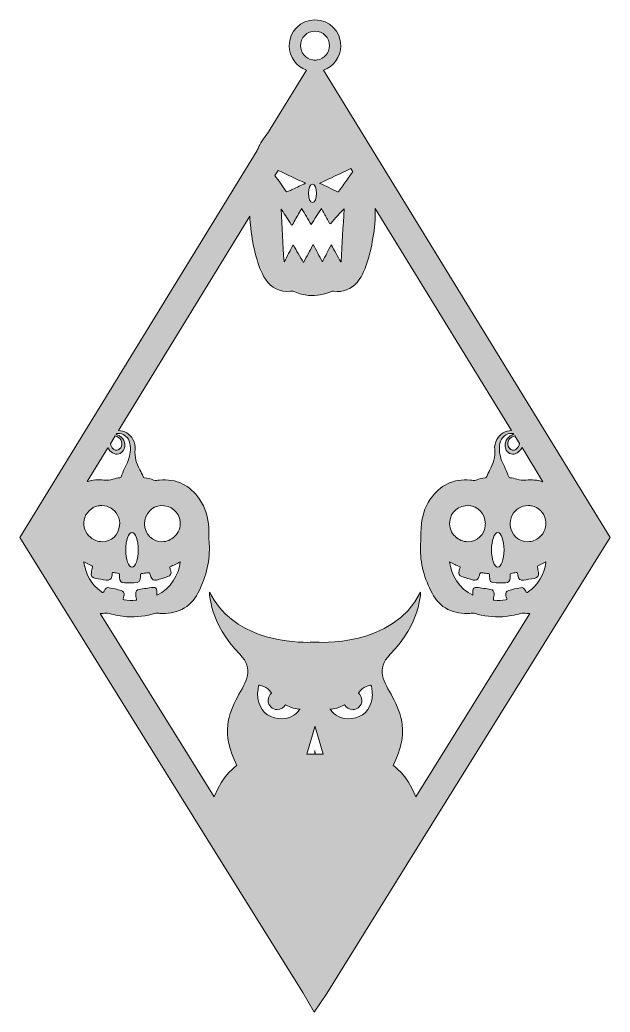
# Model space of a CAD drawing. Extents: x 689 to 2312, y -2864 to -135.
import ezdxf

# ---------------------------------------------------------------- set-up
doc = ezdxf.new("R2010")
doc.units = 0
doc.header["$MEASUREMENT"] = 0
doc.layers.add('Layer 1', color=7, linetype='Continuous')

msp = doc.modelspace()

# ---------------------------------------------------------------- hatches: boundary and pattern name
at = {"layer": 'Layer 1', "true_color": 0x6870b5}
h = msp.add_hatch(color=173, dxfattribs=at)
h.dxf.hatch_style = 2
edge = h.paths.add_edge_path()
edge.add_spline(control_points=[(1523.5, -273.3), (1551.4, -263.8), (1571.4, -237.4), (1571.4, -206.2), (1571.4, -167), (1539.6, -135.2), (1500.4, -135.2), (1461.2, -135.2), (1429.4, -167), (1429.4, -206.2), (1429.4, -237.4), (1449.4, -263.8), (1477.4, -273.3), (1477.4, -273.3), (1370.1, -448.2), (1370.1, -448.2), (1370.1, -448.2), (1369.2, -449.1), (1369.2, -449.1), (1358.2, -461), (1350.4, -474.8), (1343.8, -489.4), (1343, -491), (1342.4, -492.7), (1341.7, -494.4), (1341.7, -494.4), (688.8, -1558.7), (688.8, -1558.7), (688.8, -1558.7), (1203.3, -2386.3), (1203.3, -2386.3), (1203.3, -2386.3), (1466.8, -2810.2), (1466.8, -2810.2), (1466.8, -2810.2), (1498.2, -2864.3), (1498.2, -2864.3), (1498.2, -2864.3), (1532.6, -2812.6), (1532.6, -2812.6), (1532.6, -2812.6), (1797.6, -2386.2), (1797.6, -2386.2), (1797.6, -2386.2), (2299.5, -1579), (2299.5, -1579), (2299.5, -1579), (2312.1, -1558.7), (2312.1, -1558.7), (2312.1, -1558.7), (1523.5, -273.3), (1523.5, -273.3)], knot_values=[0, 0, 0, 0, 1, 1, 1, 2, 2, 2, 3, 3, 3, 4, 4, 4, 5, 5, 5, 6, 6, 6, 7, 7, 7, 8, 8, 8, 9, 9, 9, 10, 10, 10, 11, 11, 11, 12, 12, 12, 13, 13, 13, 14, 14, 14, 15, 15, 15, 16, 16, 16, 17, 17, 17, 17], degree=3, periodic=1)
edge = h.paths.add_edge_path()
edge.add_spline(control_points=[(2117.6, -1558), (2117.4, -1558.2), (2117.2, -1558.5), (2116.8, -1558.7), (2108.4, -1566), (2097.4, -1570.5), (2085.4, -1570.5), (2060.1, -1570.5), (2039.4, -1551), (2037.5, -1526.2), (2036.1, -1516.6), (2037.9, -1507), (2042.9, -1497.3), (2052, -1480), (2067, -1471.6), (2086.3, -1470.8), (2089.7, -1470.7), (2092.9, -1471.1), (2096.2, -1471.8), (2115.4, -1475.6), (2130.7, -1490.9), (2134.7, -1510.7), (2138.3, -1528.1), (2131.3, -1546.8), (2117.6, -1558)], knot_values=[0, 0, 0, 0, 1, 1, 1, 2, 2, 2, 3, 3, 3, 4, 4, 4, 5, 5, 5, 6, 6, 6, 7, 7, 7, 8, 8, 8, 8], degree=3, periodic=1)
edge = h.paths.add_edge_path()
edge.add_spline(control_points=[(2062.8, -1300.2), (2061.8, -1306), (2059.1, -1311.5), (2054.8, -1315.3), (2052.4, -1317.4), (2049.7, -1319.1), (2046.3, -1319), (2042.8, -1319.2), (2040, -1317.7), (2037.3, -1315.4), (2027.6, -1306.6), (2028.8, -1290.9), (2040, -1283.8), (2043.1, -1281.8), (2046.6, -1280.6), (2050.2, -1279.6), (2050.2, -1279.6), (2062.8, -1300.2), (2062.8, -1300.2)], knot_values=[0, 0, 0, 0, 1, 1, 1, 2, 2, 2, 3, 3, 3, 4, 4, 4, 5, 5, 5, 6, 6, 6, 6], degree=3, periodic=1)
edge = h.paths.add_edge_path()
edge.add_spline(control_points=[(2046.1, -1273), (2046.1, -1273), (2047.2, -1274.7), (2047.2, -1274.7), (2043.4, -1276.5), (2040.1, -1277.8), (2037.2, -1279.7), (2023.5, -1288.8), (2019, -1304.8), (2026.4, -1318.5), (2032.7, -1329.8), (2045.1, -1332.9), (2056.7, -1325.9), (2061.9, -1322.9), (2066.6, -1317.8), (2069.8, -1311.7), (2069.8, -1311.7), (2127.4, -1405.4), (2127.4, -1405.4), (2112.4, -1400.5), (2096.6, -1399.4), (2080.5, -1400.8), (2072, -1401.5), (2063.9, -1402), (2055.7, -1398.8), (2049.5, -1396.5), (2042.9, -1395.3), (2036.3, -1394.4), (2034.9, -1394.2), (2033.5, -1393.9), (2033.1, -1392.3), (2028.4, -1376.4), (2019.4, -1362.4), (2013.7, -1346.9), (2008.2, -1331.7), (2005.9, -1316.1), (2008.9, -1300.1), (2012, -1283.7), (2026.6, -1271.8), (2042.1, -1272.4), (2043.4, -1272.4), (2044.7, -1272.6), (2046.1, -1273)], knot_values=[0, 0, 0, 0, 1, 1, 1, 2, 2, 2, 3, 3, 3, 4, 4, 4, 5, 5, 5, 6, 6, 6, 7, 7, 7, 8, 8, 8, 9, 9, 9, 10, 10, 10, 11, 11, 11, 12, 12, 12, 13, 13, 13, 14, 14, 14, 14], degree=3, periodic=1)
edge = h.paths.add_edge_path()
edge.add_spline(control_points=[(2020.2, -1593), (2020.2, -1619.2), (2012.5, -1640.5), (2003.1, -1640.5), (1993.6, -1640.5), (1985.9, -1619.2), (1985.9, -1593), (1985.9, -1566.7), (1993.6, -1545.4), (2003.1, -1545.4), (2012.5, -1545.4), (2020.2, -1566.7), (2020.2, -1593)], knot_values=[0, 0, 0, 0, 1, 1, 1, 2, 2, 2, 3, 3, 3, 4, 4, 4, 4], degree=3, periodic=1)
edge = h.paths.add_edge_path()
edge.add_spline(control_points=[(1598.9, -544.3), (1598.9, -544.3), (1604.3, -552.9), (1604.3, -552.9), (1598.9, -560.6), (1593.4, -568.3), (1587.9, -576), (1580.6, -586.3), (1573.3, -596.5), (1566.2, -606.8), (1565.2, -608), (1564.7, -609), (1562.7, -608.1), (1546.7, -600.5), (1530.7, -592.9), (1514.6, -585.4), (1514.3, -585.2), (1514.1, -585), (1513.4, -584.5), (1542.1, -571), (1570.5, -557.6), (1598.9, -544.3)], knot_values=[0, 0, 0, 0, 1, 1, 1, 2, 2, 2, 3, 3, 3, 4, 4, 4, 5, 5, 5, 6, 6, 6, 7, 7, 7, 7], degree=3, periodic=1)
edge = h.paths.add_edge_path()
edge.add_spline(control_points=[(1460.6, -206.2), (1460.6, -184.1), (1478.4, -166.3), (1500.4, -166.3), (1522.5, -166.3), (1540.3, -184.1), (1540.3, -206.2), (1540.3, -226.1), (1525.6, -242.8), (1506.4, -245.5), (1504.4, -245.9), (1502.4, -246.1), (1500.4, -246.1), (1498.4, -246.1), (1496.4, -245.9), (1494.4, -245.5), (1475.3, -242.8), (1460.6, -226.1), (1460.6, -206.2)], knot_values=[0, 0, 0, 0, 1, 1, 1, 2, 2, 2, 3, 3, 3, 4, 4, 4, 5, 5, 5, 6, 6, 6, 6], degree=3, periodic=1)
edge = h.paths.add_edge_path()
edge.add_spline(control_points=[(1505, -612.2), (1505, -626.2), (1499.9, -637.5), (1493.7, -637.5), (1487.5, -637.5), (1482.5, -626.2), (1482.5, -612.2), (1482.5, -598.3), (1487.5, -587), (1493.7, -587), (1499.9, -587), (1505, -598.3), (1505, -612.2)], knot_values=[0, 0, 0, 0, 1, 1, 1, 2, 2, 2, 3, 3, 3, 4, 4, 4, 4], degree=3, periodic=1)
edge = h.paths.add_edge_path()
edge.add_spline(control_points=[(1489.7, -697.6), (1499.2, -683.1), (1508.5, -668.9), (1518, -654.2), (1523.1, -663.5), (1527.9, -672.3), (1532.9, -681.2), (1535.5, -685.7), (1538.2, -690.2), (1540.6, -694.9), (1541.5, -696.9), (1542.3, -696.8), (1543.6, -695.2), (1549.9, -688), (1556.2, -680.6), (1562.8, -673.7), (1568.6, -667.6), (1573.9, -661), (1580.5, -655.1), (1577.7, -703.6), (1574.9, -752.2), (1572, -800.7), (1571.8, -800.8), (1571.6, -800.9), (1571.3, -801), (1562.7, -785.5), (1553.9, -769.9), (1545, -753.9), (1536.8, -769.6), (1529, -784.8), (1520.8, -800.6), (1512.3, -784.7), (1504.1, -769.3), (1495.5, -753.3), (1486.6, -769.8), (1477.8, -785.7), (1468.9, -802.3), (1459.2, -786), (1449.8, -770.3), (1440.2, -753.9), (1431.9, -770.1), (1424, -785.5), (1416.1, -800.9), (1415.9, -800.8), (1415.6, -800.8), (1415.3, -800.7), (1412.5, -752.5), (1409.8, -704.3), (1407.1, -655.9), (1408.7, -656), (1408.9, -657.3), (1409.5, -658.2), (1417.8, -671.7), (1427.2, -684.6), (1435.1, -698.5), (1436.8, -701.3), (1437.5, -700.5), (1438.7, -698.2), (1444.9, -687), (1451.2, -675.7), (1457.6, -664.5), (1459.4, -661.3), (1461.4, -658), (1463.7, -654.4), (1472.4, -668.9), (1481, -683.1), (1489.7, -697.6)], knot_values=[0, 0, 0, 0, 1, 1, 1, 2, 2, 2, 3, 3, 3, 4, 4, 4, 5, 5, 5, 6, 6, 6, 7, 7, 7, 8, 8, 8, 9, 9, 9, 10, 10, 10, 11, 11, 11, 12, 12, 12, 13, 13, 13, 14, 14, 14, 15, 15, 15, 16, 16, 16, 17, 17, 17, 18, 18, 18, 19, 19, 19, 20, 20, 20, 21, 21, 21, 22, 22, 22, 22], degree=3, periodic=1)
edge = h.paths.add_edge_path()
edge.add_spline(control_points=[(1398.9, -549.1), (1423.8, -560.9), (1448.8, -572.6), (1474.3, -584.6), (1462.2, -590.4), (1450.9, -595.8), (1439.5, -601.1), (1435, -603.2), (1430.3, -605.2), (1425.8, -607.5), (1423.5, -608.8), (1422.3, -608.4), (1420.7, -606.2), (1410.6, -591.8), (1400.5, -577.4), (1390.3, -563.1), (1390.3, -563.1), (1398.9, -549.1), (1398.9, -549.1)], knot_values=[0, 0, 0, 0, 1, 1, 1, 2, 2, 2, 3, 3, 3, 4, 4, 4, 5, 5, 5, 6, 6, 6, 6], degree=3, periodic=1)
edge = h.paths.add_edge_path()
edge.add_spline(control_points=[(950.6, -1279.7), (954.1, -1280.6), (957.5, -1281.9), (960.5, -1283.8), (971.6, -1290.9), (972.8, -1306.6), (963, -1315.4), (960.5, -1317.7), (957.6, -1319.2), (954.1, -1319), (950.6, -1319.1), (948, -1317.4), (945.6, -1315.3), (941.4, -1311.7), (938.8, -1306.3), (937.8, -1300.8), (937.8, -1300.8), (950.6, -1279.7), (950.6, -1279.7)], knot_values=[0, 0, 0, 0, 1, 1, 1, 2, 2, 2, 3, 3, 3, 4, 4, 4, 5, 5, 5, 6, 6, 6, 6], degree=3, periodic=1)
edge = h.paths.add_edge_path()
edge.add_spline(control_points=[(930.8, -1312.1), (933.9, -1318), (938.6, -1323), (943.7, -1325.9), (955.3, -1332.9), (967.7, -1329.8), (973.9, -1318.5), (981.4, -1304.8), (976.9, -1288.8), (963.3, -1279.7), (960.4, -1277.9), (957.1, -1276.5), (953.7, -1274.9), (953.7, -1274.9), (954.9, -1272.8), (954.9, -1272.8), (956.1, -1272.5), (957.2, -1272.4), (958.4, -1272.4), (973.9, -1271.8), (988.4, -1283.7), (991.5, -1300.1), (994.5, -1316.1), (992.3, -1331.7), (986.7, -1346.9), (981, -1362.4), (972.1, -1376.4), (967.4, -1392.3), (966.9, -1393.9), (965.5, -1394.2), (964.1, -1394.4), (957.5, -1395.3), (951, -1396.5), (944.8, -1398.8), (936.6, -1402), (928.4, -1401.5), (919.9, -1400.8), (904.1, -1399.4), (888.5, -1400.5), (873.7, -1405.2), (873.7, -1405.2), (930.8, -1312.1), (930.8, -1312.1)], knot_values=[0, 0, 0, 0, 1, 1, 1, 2, 2, 2, 3, 3, 3, 4, 4, 4, 5, 5, 5, 6, 6, 6, 7, 7, 7, 8, 8, 8, 9, 9, 9, 10, 10, 10, 11, 11, 11, 12, 12, 12, 13, 13, 13, 14, 14, 14, 14], degree=3, periodic=1)
edge = h.paths.add_edge_path()
edge.add_spline(control_points=[(997.4, -1545.4), (1006.8, -1545.4), (1014.5, -1566.7), (1014.5, -1593), (1014.5, -1619.2), (1006.8, -1640.5), (997.4, -1640.5), (987.9, -1640.5), (980.3, -1619.2), (980.3, -1593), (980.3, -1566.7), (987.9, -1545.4), (997.4, -1545.4)], knot_values=[0, 0, 0, 0, 1, 1, 1, 2, 2, 2, 3, 3, 3, 4, 4, 4, 4], degree=3, periodic=1)
edge = h.paths.add_edge_path()
edge.add_spline(control_points=[(865.7, -1510.7), (869.7, -1490.9), (884.9, -1475.6), (904.2, -1471.8), (907.5, -1471.1), (910.7, -1470.7), (914.1, -1470.8), (933.5, -1471.6), (948.5, -1480), (957.5, -1497.3), (962.6, -1507), (964.3, -1516.6), (962.9, -1526.2), (961, -1551), (940.4, -1570.5), (915.1, -1570.5), (903, -1570.5), (892, -1566), (883.6, -1558.7), (883.3, -1558.5), (883, -1558.2), (882.8, -1558), (869.1, -1546.8), (862.2, -1528.1), (865.7, -1510.7)], knot_values=[0, 0, 0, 0, 1, 1, 1, 2, 2, 2, 3, 3, 3, 4, 4, 4, 5, 5, 5, 6, 6, 6, 7, 7, 7, 8, 8, 8, 8], degree=3, periodic=1)
edge = h.paths.add_edge_path()
edge.add_spline(control_points=[(864.9, -1627.7), (864.8, -1627.3), (864.9, -1626.9), (865, -1626.2), (872.5, -1629.8), (879.8, -1633.4), (887.1, -1636.8), (888.9, -1637.7), (888.5, -1638.9), (888.2, -1640.3), (887.2, -1645.2), (886.5, -1650.1), (885.5, -1655), (883.8, -1664.3), (887.5, -1669.6), (896.7, -1671.2), (906.7, -1672.9), (916.6, -1674.6), (926.6, -1676.5), (934.4, -1677.9), (940.3, -1674), (941.7, -1666.2), (942.2, -1663.3), (942.8, -1660.5), (943.1, -1657.6), (943.4, -1655.5), (944.1, -1654.8), (946.3, -1655.1), (951.1, -1656.1), (955.8, -1656.8), (960.6, -1657.5), (962.9, -1657.8), (963.3, -1658.9), (963.3, -1660.8), (963.2, -1663.8), (963.3, -1666.9), (963.3, -1669.9), (963.3, -1678.7), (967.6, -1683.1), (976.4, -1683.2), (985.1, -1683.3), (993.7, -1683.3), (1002.2, -1683.2), (1017.6, -1683.2), (1020.3, -1680.4), (1020.3, -1665.1), (1020.3, -1658.3), (1020.3, -1658.4), (1027.2, -1657.8), (1032, -1657.3), (1036.8, -1656.6), (1041.5, -1655.6), (1044.7, -1654.9), (1046.1, -1655.8), (1046.7, -1658.9), (1047.3, -1661.7), (1048.3, -1664.5), (1049.2, -1667.2), (1051.5, -1674.6), (1057.3, -1677.9), (1064.7, -1675.8), (1075.2, -1672.8), (1085.6, -1669.6), (1095.9, -1666.3), (1103.1, -1664), (1106, -1658.3), (1103.9, -1650.9), (1103, -1647.9), (1102.1, -1644.9), (1101.2, -1641.8), (1100.9, -1640.8), (1100.4, -1639.6), (1101.9, -1639), (1111.4, -1635.3), (1120.6, -1630.9), (1129.8, -1626.1), (1126.6, -1659.2), (1103.9, -1700.3), (1065.5, -1717.4), (1065.5, -1713.2), (1065.6, -1709.3), (1065.5, -1705.4), (1065.4, -1698.7), (1062, -1695.2), (1055.4, -1696.1), (1042.5, -1697.7), (1029.6, -1699.5), (1016.9, -1701.6), (1010.5, -1702.6), (1007, -1707.4), (1007.4, -1713.8), (1007.7, -1718.7), (1008.6, -1723.7), (1009.4, -1728.5), (1009.8, -1730.8), (1009.2, -1731.6), (1007, -1731.6), (996.5, -1732), (986, -1731.8), (975.6, -1730.7), (972.8, -1730.4), (971.9, -1729.5), (972.9, -1726.7), (973.9, -1723.9), (974.6, -1720.8), (975.3, -1717.9), (976.7, -1711.8), (973.5, -1705.8), (967.4, -1704.3), (956.6, -1701.6), (945.7, -1699.2), (934.7, -1697), (928.2, -1695.7), (924.4, -1698.5), (920.6, -1706), (917.7, -1711.5), (917.7, -1711.6), (912.5, -1707.8), (885.4, -1687.9), (870.4, -1660.6), (864.9, -1627.7)], knot_values=[0, 0, 0, 0, 1, 1, 1, 2, 2, 2, 3, 3, 3, 4, 4, 4, 5, 5, 5, 6, 6, 6, 7, 7, 7, 8, 8, 8, 9, 9, 9, 10, 10, 10, 11, 11, 11, 12, 12, 12, 13, 13, 13, 14, 14, 14, 15, 15, 15, 16, 16, 16, 17, 17, 17, 18, 18, 18, 19, 19, 19, 20, 20, 20, 21, 21, 21, 22, 22, 22, 23, 23, 23, 24, 24, 24, 25, 25, 25, 26, 26, 26, 27, 27, 27, 28, 28, 28, 29, 29, 29, 30, 30, 30, 31, 31, 31, 32, 32, 32, 33, 33, 33, 34, 34, 34, 35, 35, 35, 36, 36, 36, 37, 37, 37, 38, 38, 38, 39, 39, 39, 40, 40, 40, 40], degree=3, periodic=1)
edge = h.paths.add_edge_path()
edge.add_spline(control_points=[(1031.5, -1521.3), (1031.8, -1494.4), (1052.4, -1472.1), (1076.8, -1470.9), (1104.5, -1469.6), (1127, -1488.2), (1129.6, -1515.1), (1131.2, -1531.9), (1125.6, -1545.6), (1113.7, -1556.4), (1113.7, -1556.4), (1113.4, -1556.7), (1113.4, -1556.7), (1104.7, -1565.2), (1092.8, -1570.5), (1079.7, -1570.5), (1053.9, -1570.5), (1032.9, -1550.1), (1031.8, -1524.6), (1031.8, -1524.6), (1031.8, -1524.4), (1031.8, -1524.4), (1031.6, -1523.4), (1031.5, -1522.3), (1031.5, -1521.3)], knot_values=[0, 0, 0, 0, 1, 1, 1, 2, 2, 2, 3, 3, 3, 4, 4, 4, 5, 5, 5, 6, 6, 6, 7, 7, 7, 8, 8, 8, 8], degree=3, periodic=1)
edge = h.paths.add_edge_path()
edge.add_spline(control_points=[(1452.4, -2039.3), (1446, -2045.5), (1438.4, -2050.5), (1430, -2053.5), (1404.7, -2062.8), (1370.4, -2055.2), (1355.1, -2031.9), (1349.8, -2023.8), (1346.1, -2014.9), (1344.2, -2005.4), (1342.9, -1999.3), (1342.5, -1993), (1342.7, -1986.6), (1342.9, -1984.6), (1344.8, -1965.1), (1346.6, -1965.1), (1346.6, -1965.1), (1369.5, -1966.4), (1381.1, -1987.2), (1375.3, -1991.8), (1371.6, -1998.9), (1371.6, -2007), (1371.6, -2020.9), (1382.8, -2032.2), (1396.8, -2032.2), (1406.4, -2032.2), (1414.7, -2026.9), (1419, -2019), (1433.3, -2026.4), (1448.5, -2031.3), (1459.7, -2030.7), (1458.6, -2030.7), (1453.4, -2038.4), (1452.4, -2039.3)], knot_values=[0, 0, 0, 0, 1, 1, 1, 2, 2, 2, 3, 3, 3, 4, 4, 4, 5, 5, 5, 6, 6, 6, 7, 7, 7, 8, 8, 8, 9, 9, 9, 10, 10, 10, 11, 11, 11, 11], degree=3, periodic=1)
edge = h.paths.add_edge_path()
edge.add_spline(control_points=[(1500.5, -2154.9), (1500.5, -2154.9), (1500.5, -2151), (1500.3, -2145), (1500.3, -2145), (1500.3, -2154.9), (1500.3, -2154.9), (1500.3, -2154.9), (1477.9, -2154.9), (1477.9, -2154.9), (1477.9, -2154.9), (1500.3, -2079.5), (1500.3, -2079.5), (1500.4, -2079.5), (1500.4, -2079.4), (1500.4, -2079.4), (1500.4, -2079.4), (1500.4, -2079.3), (1500.4, -2079.3), (1500.4, -2079.3), (1500.5, -2079.1), (1500.5, -2079.1), (1500.5, -2079.1), (1500.5, -2079), (1500.5, -2079), (1500.5, -2079), (1500.6, -2079.1), (1500.6, -2079.1), (1500.6, -2079.2), (1500.6, -2079.2), (1500.6, -2079.3), (1500.6, -2079.3), (1500.6, -2079.4), (1500.6, -2079.4), (1500.6, -2079.4), (1523.1, -2154.9), (1523.1, -2154.9), (1523.1, -2154.9), (1500.5, -2154.9), (1500.5, -2154.9)], knot_values=[0, 0, 0, 0, 1, 1, 1, 2, 2, 2, 3, 3, 3, 4, 4, 4, 5, 5, 5, 6, 6, 6, 7, 7, 7, 8, 8, 8, 9, 9, 9, 10, 10, 10, 11, 11, 11, 12, 12, 12, 13, 13, 13, 13], degree=3, periodic=1)
edge = h.paths.add_edge_path()
edge.add_spline(control_points=[(1656.7, -2005.4), (1654.8, -2014.9), (1651.1, -2023.8), (1645.7, -2031.9), (1630.5, -2055.2), (1596.2, -2062.8), (1570.9, -2053.5), (1562.5, -2050.5), (1554.9, -2045.5), (1548.5, -2039.3), (1547.5, -2038.4), (1542.3, -2030.7), (1541.2, -2030.7), (1552.4, -2031.3), (1567.6, -2026.4), (1581.9, -2019), (1586.2, -2026.9), (1594.5, -2032.2), (1604.1, -2032.2), (1618.1, -2032.2), (1629.3, -2020.9), (1629.3, -2007), (1629.3, -1998.9), (1625.6, -1991.8), (1619.8, -1987.2), (1631.4, -1966.4), (1654.3, -1965.1), (1654.3, -1965.1), (1656.1, -1965.1), (1658, -1984.6), (1658.1, -1986.6), (1658.4, -1993), (1658, -1999.3), (1656.7, -2005.4)], knot_values=[0, 0, 0, 0, 1, 1, 1, 2, 2, 2, 3, 3, 3, 4, 4, 4, 5, 5, 5, 6, 6, 6, 7, 7, 7, 8, 8, 8, 9, 9, 9, 10, 10, 10, 11, 11, 11, 11], degree=3, periodic=1)
edge = h.paths.add_edge_path()
edge.add_spline(control_points=[(1777.7, -2271.9), (1753.3, -2209.6), (1715.2, -2185.9), (1715.2, -2185.9), (1805.7, -2008.8), (1623.9, -1964.3), (1707.4, -1880.1), (1790.8, -1795.8), (1790.8, -1709.2), (1790.8, -1709.2), (1714, -1862.8), (1507, -1847), (1500.5, -1846.5), (1500.4, -1846.5), (1500.3, -1846.5), (1500.3, -1846.5), (1499.2, -1846.6), (1491.4, -1847.2), (1479.1, -1847.2), (1423.3, -1847.2), (1272.9, -1835), (1210.1, -1709.2), (1210.1, -1709.2), (1210.1, -1795.8), (1293.5, -1880.1), (1377, -1964.3), (1195.2, -2008.8), (1285.7, -2185.9), (1285.7, -2185.9), (1247.6, -2209.5), (1223.2, -2271.8), (1223.2, -2271.8), (909.7, -1767.5), (909.7, -1767.5), (915.1, -1767.6), (920.4, -1767.5), (925.9, -1767), (928.9, -1766.8), (931.6, -1767.1), (934.4, -1767.9), (950.4, -1772.4), (966.7, -1775.6), (983.3, -1776.6), (1010.2, -1778), (1036.7, -1775.1), (1062.4, -1767.4), (1064, -1766.9), (1065.7, -1766.5), (1067.3, -1766.8), (1071.8, -1767.8), (1076.4, -1767.7), (1081, -1767.8), (1102.4, -1768), (1122.8, -1764), (1141.4, -1752.7), (1159.9, -1741.3), (1172.5, -1724.5), (1181.8, -1705.3), (1201.5, -1664.4), (1212.8, -1621.6), (1209.5, -1575.6), (1208.4, -1561), (1208.8, -1546.3), (1208.2, -1531.7), (1206.9, -1503.6), (1199.1, -1477.3), (1183.1, -1453.8), (1156.6, -1414.7), (1119.8, -1396.7), (1072.5, -1400.9), (1067.3, -1401.4), (1062.3, -1402.9), (1056.8, -1400.9), (1048.7, -1397.8), (1040.2, -1395.8), (1031.5, -1394.5), (1029.5, -1394.3), (1028.5, -1393.3), (1027.8, -1391.4), (1025.4, -1384.8), (1022.3, -1378.4), (1018.9, -1372.3), (1009.4, -1355.1), (1003.8, -1337.1), (1005.9, -1317.1), (1006.9, -1307.5), (1004.3, -1298.1), (999.9, -1289.5), (992.1, -1273.8), (975.7, -1264.3), (959.8, -1264.9), (959.8, -1264.9), (1321.4, -675.4), (1321.4, -675.4), (1321.7, -686.4), (1322.3, -697.5), (1323.7, -708.5), (1326.9, -734.9), (1331.7, -761), (1338.7, -786.7), (1344.6, -808.5), (1352, -829.8), (1364.7, -848.8), (1381.1, -873), (1403.7, -884.6), (1433.1, -881.6), (1437.5, -881.1), (1441.3, -881.7), (1445.3, -883.4), (1457.3, -888.5), (1469.6, -892.1), (1482.6, -893.1), (1504.7, -894.9), (1525.8, -891.2), (1545.8, -881.9), (1547.7, -881), (1549.4, -880.9), (1551.4, -881.2), (1577.5, -885.2), (1599.3, -876.9), (1616.4, -857.1), (1627.6, -844.2), (1634.4, -828.8), (1640.3, -812.9), (1648.6, -790.9), (1653.8, -768.1), (1658.1, -745), (1663, -718.7), (1666.2, -692.3), (1666.2, -665.5), (1666.2, -661.5), (1666.2, -657.6), (1666.1, -653.6), (1666.1, -653.6), (2041.1, -1264.9), (2041.1, -1264.9), (2025.1, -1264), (2008.4, -1273.6), (2000.5, -1289.5), (1996.1, -1298.1), (1993.5, -1307.5), (1994.5, -1317.1), (1996.6, -1337.1), (1991, -1355.1), (1981.5, -1372.3), (1978.1, -1378.4), (1975.1, -1384.8), (1972.7, -1391.4), (1972, -1393.3), (1970.9, -1394.3), (1968.9, -1394.5), (1960.2, -1395.8), (1951.7, -1397.8), (1943.6, -1400.9), (1938.2, -1402.9), (1933.2, -1401.4), (1928, -1400.9), (1880.6, -1396.7), (1843.8, -1414.7), (1817.3, -1453.8), (1801.4, -1477.3), (1793.5, -1503.6), (1792.2, -1531.7), (1791.6, -1546.3), (1791.9, -1561), (1790.9, -1575.6), (1787.6, -1621.6), (1799, -1664.4), (1818.6, -1705.3), (1827.9, -1724.5), (1840.5, -1741.3), (1859.1, -1752.7), (1877.6, -1764), (1898, -1768), (1919.5, -1767.8), (1924, -1767.7), (1928.6, -1767.8), (1933.2, -1766.8), (1934.8, -1766.5), (1936.3, -1766.9), (1938, -1767.4), (1963.8, -1775.1), (1990.2, -1778), (2017.1, -1776.6), (2033.8, -1775.6), (2050, -1772.4), (2065.9, -1767.9), (2068.8, -1767.1), (2071.5, -1766.8), (2074.5, -1767), (2080.2, -1767.5), (2085.7, -1767.6), (2091.2, -1767.5), (2091.2, -1767.5), (1777.7, -2271.9), (1777.7, -2271.9)], knot_values=[0, 0, 0, 0, 1, 1, 1, 2, 2, 2, 3, 3, 3, 4, 4, 4, 5, 5, 5, 6, 6, 6, 7, 7, 7, 8, 8, 8, 9, 9, 9, 10, 10, 10, 11, 11, 11, 12, 12, 12, 13, 13, 13, 14, 14, 14, 15, 15, 15, 16, 16, 16, 17, 17, 17, 18, 18, 18, 19, 19, 19, 20, 20, 20, 21, 21, 21, 22, 22, 22, 23, 23, 23, 24, 24, 24, 25, 25, 25, 26, 26, 26, 27, 27, 27, 28, 28, 28, 29, 29, 29, 30, 30, 30, 31, 31, 31, 32, 32, 32, 33, 33, 33, 34, 34, 34, 35, 35, 35, 36, 36, 36, 37, 37, 37, 38, 38, 38, 39, 39, 39, 40, 40, 40, 41, 41, 41, 42, 42, 42, 43, 43, 43, 44, 44, 44, 45, 45, 45, 46, 46, 46, 47, 47, 47, 48, 48, 48, 49, 49, 49, 50, 50, 50, 51, 51, 51, 52, 52, 52, 53, 53, 53, 54, 54, 54, 55, 55, 55, 56, 56, 56, 57, 57, 57, 58, 58, 58, 59, 59, 59, 60, 60, 60, 61, 61, 61, 62, 62, 62, 63, 63, 63, 64, 64, 64, 65, 65, 65, 65], degree=3, periodic=1)
edge = h.paths.add_edge_path()
edge.add_spline(control_points=[(1968.9, -1521.3), (1968.9, -1522.3), (1968.7, -1523.4), (1968.7, -1524.4), (1968.7, -1524.4), (1968.7, -1524.6), (1968.7, -1524.6), (1967.5, -1550.1), (1946.5, -1570.5), (1920.7, -1570.5), (1907.6, -1570.5), (1895.7, -1565.2), (1887.1, -1556.7), (1887, -1556.6), (1886.9, -1556.5), (1886.7, -1556.4), (1874.8, -1545.6), (1869.2, -1531.9), (1870.8, -1515.1), (1873.4, -1488.2), (1895.9, -1469.6), (1923.6, -1470.9), (1948, -1472.1), (1968.7, -1494.4), (1968.9, -1521.3)], knot_values=[0, 0, 0, 0, 1, 1, 1, 2, 2, 2, 3, 3, 3, 4, 4, 4, 5, 5, 5, 6, 6, 6, 7, 7, 7, 8, 8, 8, 8], degree=3, periodic=1)
edge = h.paths.add_edge_path()
edge.add_spline(control_points=[(2087.8, -1707.8), (2082.7, -1711.6), (2082.7, -1711.5), (2079.8, -1706), (2076.1, -1698.5), (2072.2, -1695.7), (2065.7, -1697), (2054.7, -1699.2), (2043.8, -1701.6), (2033, -1704.3), (2026.9, -1705.8), (2023.7, -1711.8), (2025.1, -1717.9), (2025.8, -1720.8), (2026.4, -1723.9), (2027.5, -1726.7), (2028.5, -1729.5), (2027.6, -1730.4), (2024.9, -1730.7), (2014.4, -1731.8), (2003.9, -1732), (1993.4, -1731.6), (1991.2, -1731.6), (1990.6, -1730.8), (1991, -1728.5), (1991.9, -1723.7), (1992.7, -1718.7), (1993, -1713.8), (1993.4, -1707.4), (1989.9, -1702.6), (1983.6, -1701.6), (1970.8, -1699.5), (1957.9, -1697.7), (1945.1, -1696.1), (1938.4, -1695.2), (1934.9, -1698.7), (1934.9, -1705.4), (1934.9, -1705.4), (1934.9, -1717.4), (1934.9, -1717.4), (1896.5, -1700.3), (1873.8, -1659.2), (1870.6, -1626.1), (1879.9, -1630.9), (1889.1, -1635.3), (1898.5, -1639), (1900, -1639.6), (1899.5, -1640.8), (1899.2, -1641.8), (1898.3, -1644.9), (1897.4, -1647.9), (1896.6, -1650.9), (1894.5, -1658.3), (1897.3, -1664), (1904.5, -1666.3), (1914.8, -1669.6), (1925.3, -1672.8), (1935.8, -1675.8), (1943.1, -1677.9), (1948.9, -1674.6), (1951.2, -1667.2), (1952.2, -1664.5), (1953.1, -1661.7), (1953.7, -1658.9), (1954.3, -1655.8), (1955.7, -1654.9), (1958.9, -1655.6), (1963.6, -1656.6), (1968.4, -1657.3), (1973.2, -1657.8), (1980.2, -1658.4), (1980.2, -1658.3), (1980.1, -1665.1), (1980.1, -1680.4), (1982.9, -1683.2), (1998.2, -1683.2), (2006.8, -1683.3), (2015.4, -1683.3), (2024, -1683.2), (2032.8, -1683.1), (2037.2, -1678.7), (2037.2, -1669.9), (2037.2, -1666.9), (2037.3, -1663.8), (2037.2, -1660.8), (2037.1, -1658.9), (2037.6, -1657.8), (2039.7, -1657.5), (2044.5, -1656.8), (2049.3, -1656.1), (2054, -1655.1), (2056.3, -1654.8), (2057.1, -1655.5), (2057.3, -1657.6), (2057.7, -1660.5), (2058.2, -1663.3), (2058.8, -1666.2), (2060.1, -1674), (2066, -1677.9), (2073.8, -1676.5), (2083.8, -1674.6), (2093.7, -1672.9), (2103.6, -1671.2), (2112.9, -1669.6), (2116.6, -1664.3), (2114.9, -1655), (2114, -1650.1), (2113.1, -1645.2), (2112.3, -1640.3), (2112, -1638.9), (2111.5, -1637.7), (2113.3, -1636.8), (2120.6, -1633.4), (2127.9, -1629.8), (2135.4, -1626.2), (2135.5, -1626.9), (2135.6, -1627.3), (2135.6, -1627.7), (2130, -1660.6), (2115.1, -1687.9), (2087.8, -1707.8)], knot_values=[0, 0, 0, 0, 1, 1, 1, 2, 2, 2, 3, 3, 3, 4, 4, 4, 5, 5, 5, 6, 6, 6, 7, 7, 7, 8, 8, 8, 9, 9, 9, 10, 10, 10, 11, 11, 11, 12, 12, 12, 13, 13, 13, 14, 14, 14, 15, 15, 15, 16, 16, 16, 17, 17, 17, 18, 18, 18, 19, 19, 19, 20, 20, 20, 21, 21, 21, 22, 22, 22, 23, 23, 23, 24, 24, 24, 25, 25, 25, 26, 26, 26, 27, 27, 27, 28, 28, 28, 29, 29, 29, 30, 30, 30, 31, 31, 31, 32, 32, 32, 33, 33, 33, 34, 34, 34, 35, 35, 35, 36, 36, 36, 37, 37, 37, 38, 38, 38, 39, 39, 39, 40, 40, 40, 40], degree=3, periodic=1)

# ---------------------------------------------------------------- linework, layer by layer
at = {"layer": 'Layer 1', "lineweight": 0}
for points, knots in [([(1523.5, -273.3), (1551.4, -263.8), (1571.4, -237.4), (1571.4, -206.2), (1571.4, -167), (1539.6, -135.2), (1500.4, -135.2), (1461.2, -135.2), (1429.4, -167), (1429.4, -206.2), (1429.4, -237.4), (1449.4, -263.8), (1477.4, -273.3), (1477.4, -273.3), (1370.1, -448.2), (1370.1, -448.2), (1370.1, -448.2), (1369.2, -449.1), (1369.2, -449.1), (1358.2, -461), (1350.4, -474.8), (1343.8, -489.4), (1343, -491), (1342.4, -492.7), (1341.7, -494.4), (1341.7, -494.4), (688.8, -1558.7), (688.8, -1558.7), (688.8, -1558.7), (1203.3, -2386.3), (1203.3, -2386.3), (1203.3, -2386.3), (1466.8, -2810.2), (1466.8, -2810.2), (1466.8, -2810.2), (1498.2, -2864.3), (1498.2, -2864.3), (1498.2, -2864.3), (1532.6, -2812.6), (1532.6, -2812.6), (1532.6, -2812.6), (1797.6, -2386.2), (1797.6, -2386.2), (1797.6, -2386.2), (2299.5, -1579), (2299.5, -1579), (2299.5, -1579), (2312.1, -1558.7), (2312.1, -1558.7), (2312.1, -1558.7), (1523.5, -273.3), (1523.5, -273.3)], [0, 0, 0, 0, 1, 1, 1, 2, 2, 2, 3, 3, 3, 4, 4, 4, 5, 5, 5, 6, 6, 6, 7, 7, 7, 8, 8, 8, 9, 9, 9, 10, 10, 10, 11, 11, 11, 12, 12, 12, 13, 13, 13, 14, 14, 14, 15, 15, 15, 16, 16, 16, 17, 17, 17, 17]), ([(1460.6, -206.2), (1460.6, -184.1), (1478.4, -166.3), (1500.4, -166.3), (1522.5, -166.3), (1540.3, -184.1), (1540.3, -206.2), (1540.3, -226.1), (1525.6, -242.8), (1506.4, -245.5), (1504.4, -245.9), (1502.4, -246.1), (1500.4, -246.1), (1498.4, -246.1), (1496.4, -245.9), (1494.4, -245.5), (1475.3, -242.8), (1460.6, -226.1), (1460.6, -206.2)], [0, 0, 0, 0, 1, 1, 1, 2, 2, 2, 3, 3, 3, 4, 4, 4, 5, 5, 5, 6, 6, 6, 6]), ([(1598.9, -544.3), (1598.9, -544.3), (1604.3, -552.9), (1604.3, -552.9), (1598.9, -560.6), (1593.4, -568.3), (1587.9, -576), (1580.6, -586.3), (1573.3, -596.5), (1566.2, -606.8), (1565.2, -608), (1564.7, -609), (1562.7, -608.1), (1546.7, -600.5), (1530.7, -592.9), (1514.6, -585.4), (1514.3, -585.2), (1514.1, -585), (1513.4, -584.5), (1542.1, -571), (1570.5, -557.6), (1598.9, -544.3)], [0, 0, 0, 0, 1, 1, 1, 2, 2, 2, 3, 3, 3, 4, 4, 4, 5, 5, 5, 6, 6, 6, 7, 7, 7, 7]), ([(1398.9, -549.1), (1423.8, -560.9), (1448.8, -572.6), (1474.3, -584.6), (1462.2, -590.4), (1450.9, -595.8), (1439.5, -601.1), (1435, -603.2), (1430.3, -605.2), (1425.8, -607.5), (1423.5, -608.8), (1422.3, -608.4), (1420.7, -606.2), (1410.6, -591.8), (1400.5, -577.4), (1390.3, -563.1), (1390.3, -563.1), (1398.9, -549.1), (1398.9, -549.1)], [0, 0, 0, 0, 1, 1, 1, 2, 2, 2, 3, 3, 3, 4, 4, 4, 5, 5, 5, 6, 6, 6, 6]), ([(1505, -612.2), (1505, -626.2), (1499.9, -637.5), (1493.7, -637.5), (1487.5, -637.5), (1482.5, -626.2), (1482.5, -612.2), (1482.5, -598.3), (1487.5, -587), (1493.7, -587), (1499.9, -587), (1505, -598.3), (1505, -612.2)], [0, 0, 0, 0, 1, 1, 1, 2, 2, 2, 3, 3, 3, 4, 4, 4, 4]), ([(1777.7, -2271.9), (1753.3, -2209.6), (1715.2, -2185.9), (1715.2, -2185.9), (1805.7, -2008.8), (1623.9, -1964.3), (1707.4, -1880.1), (1790.8, -1795.8), (1790.8, -1709.2), (1790.8, -1709.2), (1714, -1862.8), (1507, -1847), (1500.5, -1846.5), (1500.4, -1846.5), (1500.3, -1846.5), (1500.3, -1846.5), (1499.2, -1846.6), (1491.4, -1847.2), (1479.1, -1847.2), (1423.3, -1847.2), (1272.9, -1835), (1210.1, -1709.2), (1210.1, -1709.2), (1210.1, -1795.8), (1293.5, -1880.1), (1377, -1964.3), (1195.2, -2008.8), (1285.7, -2185.9), (1285.7, -2185.9), (1247.6, -2209.5), (1223.2, -2271.8), (1223.2, -2271.8), (909.7, -1767.5), (909.7, -1767.5), (915.1, -1767.6), (920.4, -1767.5), (925.9, -1767), (928.9, -1766.8), (931.6, -1767.1), (934.4, -1767.9), (950.4, -1772.4), (966.7, -1775.6), (983.3, -1776.6), (1010.2, -1778), (1036.7, -1775.1), (1062.4, -1767.4), (1064, -1766.9), (1065.7, -1766.5), (1067.3, -1766.8), (1071.8, -1767.8), (1076.4, -1767.7), (1081, -1767.8), (1102.4, -1768), (1122.8, -1764), (1141.4, -1752.7), (1159.9, -1741.3), (1172.5, -1724.5), (1181.8, -1705.3), (1201.5, -1664.4), (1212.8, -1621.6), (1209.5, -1575.6), (1208.4, -1561), (1208.8, -1546.3), (1208.2, -1531.7), (1206.9, -1503.6), (1199.1, -1477.3), (1183.1, -1453.8), (1156.6, -1414.7), (1119.8, -1396.7), (1072.5, -1400.9), (1067.3, -1401.4), (1062.3, -1402.9), (1056.8, -1400.9), (1048.7, -1397.8), (1040.2, -1395.8), (1031.5, -1394.5), (1029.5, -1394.3), (1028.5, -1393.3), (1027.8, -1391.4), (1025.4, -1384.8), (1022.3, -1378.4), (1018.9, -1372.3), (1009.4, -1355.1), (1003.8, -1337.1), (1005.9, -1317.1), (1006.9, -1307.5), (1004.3, -1298.1), (999.9, -1289.5), (992.1, -1273.8), (975.7, -1264.3), (959.8, -1264.9), (959.8, -1264.9), (1321.4, -675.4), (1321.4, -675.4), (1321.7, -686.4), (1322.3, -697.5), (1323.7, -708.5), (1326.9, -734.9), (1331.7, -761), (1338.7, -786.7), (1344.6, -808.5), (1352, -829.8), (1364.7, -848.8), (1381.1, -873), (1403.7, -884.6), (1433.1, -881.6), (1437.5, -881.1), (1441.3, -881.7), (1445.3, -883.4), (1457.3, -888.5), (1469.6, -892.1), (1482.6, -893.1), (1504.7, -894.9), (1525.8, -891.2), (1545.8, -881.9), (1547.7, -881), (1549.4, -880.9), (1551.4, -881.2), (1577.5, -885.2), (1599.3, -876.9), (1616.4, -857.1), (1627.6, -844.2), (1634.4, -828.8), (1640.3, -812.9), (1648.6, -790.9), (1653.8, -768.1), (1658.1, -745), (1663, -718.7), (1666.2, -692.3), (1666.2, -665.5), (1666.2, -661.5), (1666.2, -657.6), (1666.1, -653.6), (1666.1, -653.6), (2041.1, -1264.9), (2041.1, -1264.9), (2025.1, -1264), (2008.4, -1273.6), (2000.5, -1289.5), (1996.1, -1298.1), (1993.5, -1307.5), (1994.5, -1317.1), (1996.6, -1337.1), (1991, -1355.1), (1981.5, -1372.3), (1978.1, -1378.4), (1975.1, -1384.8), (1972.7, -1391.4), (1972, -1393.3), (1970.9, -1394.3), (1968.9, -1394.5), (1960.2, -1395.8), (1951.7, -1397.8), (1943.6, -1400.9), (1938.2, -1402.9), (1933.2, -1401.4), (1928, -1400.9), (1880.6, -1396.7), (1843.8, -1414.7), (1817.3, -1453.8), (1801.4, -1477.3), (1793.5, -1503.6), (1792.2, -1531.7), (1791.6, -1546.3), (1791.9, -1561), (1790.9, -1575.6), (1787.6, -1621.6), (1799, -1664.4), (1818.6, -1705.3), (1827.9, -1724.5), (1840.5, -1741.3), (1859.1, -1752.7), (1877.6, -1764), (1898, -1768), (1919.5, -1767.8), (1924, -1767.7), (1928.6, -1767.8), (1933.2, -1766.8), (1934.8, -1766.5), (1936.3, -1766.9), (1938, -1767.4), (1963.8, -1775.1), (1990.2, -1778), (2017.1, -1776.6), (2033.8, -1775.6), (2050, -1772.4), (2065.9, -1767.9), (2068.8, -1767.1), (2071.5, -1766.8), (2074.5, -1767), (2080.2, -1767.5), (2085.7, -1767.6), (2091.2, -1767.5), (2091.2, -1767.5), (1777.7, -2271.9), (1777.7, -2271.9)], [0, 0, 0, 0, 1, 1, 1, 2, 2, 2, 3, 3, 3, 4, 4, 4, 5, 5, 5, 6, 6, 6, 7, 7, 7, 8, 8, 8, 9, 9, 9, 10, 10, 10, 11, 11, 11, 12, 12, 12, 13, 13, 13, 14, 14, 14, 15, 15, 15, 16, 16, 16, 17, 17, 17, 18, 18, 18, 19, 19, 19, 20, 20, 20, 21, 21, 21, 22, 22, 22, 23, 23, 23, 24, 24, 24, 25, 25, 25, 26, 26, 26, 27, 27, 27, 28, 28, 28, 29, 29, 29, 30, 30, 30, 31, 31, 31, 32, 32, 32, 33, 33, 33, 34, 34, 34, 35, 35, 35, 36, 36, 36, 37, 37, 37, 38, 38, 38, 39, 39, 39, 40, 40, 40, 41, 41, 41, 42, 42, 42, 43, 43, 43, 44, 44, 44, 45, 45, 45, 46, 46, 46, 47, 47, 47, 48, 48, 48, 49, 49, 49, 50, 50, 50, 51, 51, 51, 52, 52, 52, 53, 53, 53, 54, 54, 54, 55, 55, 55, 56, 56, 56, 57, 57, 57, 58, 58, 58, 59, 59, 59, 60, 60, 60, 61, 61, 61, 62, 62, 62, 63, 63, 63, 64, 64, 64, 65, 65, 65, 65]), ([(1489.7, -697.6), (1499.2, -683.1), (1508.5, -668.9), (1518, -654.2), (1523.1, -663.5), (1527.9, -672.3), (1532.9, -681.2), (1535.5, -685.7), (1538.2, -690.2), (1540.6, -694.9), (1541.5, -696.9), (1542.3, -696.8), (1543.6, -695.2), (1549.9, -688), (1556.2, -680.6), (1562.8, -673.7), (1568.6, -667.6), (1573.9, -661), (1580.5, -655.1), (1577.7, -703.6), (1574.9, -752.2), (1572, -800.7), (1571.8, -800.8), (1571.6, -800.9), (1571.3, -801), (1562.7, -785.5), (1553.9, -769.9), (1545, -753.9), (1536.8, -769.6), (1529, -784.8), (1520.8, -800.6), (1512.3, -784.7), (1504.1, -769.3), (1495.5, -753.3), (1486.6, -769.8), (1477.8, -785.7), (1468.9, -802.3), (1459.2, -786), (1449.8, -770.3), (1440.2, -753.9), (1431.9, -770.1), (1424, -785.5), (1416.1, -800.9), (1415.9, -800.8), (1415.6, -800.8), (1415.3, -800.7), (1412.5, -752.5), (1409.8, -704.3), (1407.1, -655.9), (1408.7, -656), (1408.9, -657.3), (1409.5, -658.2), (1417.8, -671.7), (1427.2, -684.6), (1435.1, -698.5), (1436.8, -701.3), (1437.5, -700.5), (1438.7, -698.2), (1444.9, -687), (1451.2, -675.7), (1457.6, -664.5), (1459.4, -661.3), (1461.4, -658), (1463.7, -654.4), (1472.4, -668.9), (1481, -683.1), (1489.7, -697.6)], [0, 0, 0, 0, 1, 1, 1, 2, 2, 2, 3, 3, 3, 4, 4, 4, 5, 5, 5, 6, 6, 6, 7, 7, 7, 8, 8, 8, 9, 9, 9, 10, 10, 10, 11, 11, 11, 12, 12, 12, 13, 13, 13, 14, 14, 14, 15, 15, 15, 16, 16, 16, 17, 17, 17, 18, 18, 18, 19, 19, 19, 20, 20, 20, 21, 21, 21, 22, 22, 22, 22]), ([(930.8, -1312.1), (933.9, -1318), (938.6, -1323), (943.7, -1325.9), (955.3, -1332.9), (967.7, -1329.8), (973.9, -1318.5), (981.4, -1304.8), (976.9, -1288.8), (963.3, -1279.7), (960.4, -1277.9), (957.1, -1276.5), (953.7, -1274.9), (953.7, -1274.9), (954.9, -1272.8), (954.9, -1272.8), (956.1, -1272.5), (957.2, -1272.4), (958.4, -1272.4), (973.9, -1271.8), (988.4, -1283.7), (991.5, -1300.1), (994.5, -1316.1), (992.3, -1331.7), (986.7, -1346.9), (981, -1362.4), (972.1, -1376.4), (967.4, -1392.3), (966.9, -1393.9), (965.5, -1394.2), (964.1, -1394.4), (957.5, -1395.3), (951, -1396.5), (944.8, -1398.8), (936.6, -1402), (928.4, -1401.5), (919.9, -1400.8), (904.1, -1399.4), (888.5, -1400.5), (873.7, -1405.2), (873.7, -1405.2), (930.8, -1312.1), (930.8, -1312.1)], [0, 0, 0, 0, 1, 1, 1, 2, 2, 2, 3, 3, 3, 4, 4, 4, 5, 5, 5, 6, 6, 6, 7, 7, 7, 8, 8, 8, 9, 9, 9, 10, 10, 10, 11, 11, 11, 12, 12, 12, 13, 13, 13, 14, 14, 14, 14]), ([(950.6, -1279.7), (954.1, -1280.6), (957.5, -1281.9), (960.5, -1283.8), (971.6, -1290.9), (972.8, -1306.6), (963, -1315.4), (960.5, -1317.7), (957.6, -1319.2), (954.1, -1319), (950.6, -1319.1), (948, -1317.4), (945.6, -1315.3), (941.4, -1311.7), (938.8, -1306.3), (937.8, -1300.8), (937.8, -1300.8), (950.6, -1279.7), (950.6, -1279.7)], [0, 0, 0, 0, 1, 1, 1, 2, 2, 2, 3, 3, 3, 4, 4, 4, 5, 5, 5, 6, 6, 6, 6]), ([(2046.1, -1273), (2046.1, -1273), (2047.2, -1274.7), (2047.2, -1274.7), (2043.4, -1276.5), (2040.1, -1277.8), (2037.2, -1279.7), (2023.5, -1288.8), (2019, -1304.8), (2026.4, -1318.5), (2032.7, -1329.8), (2045.1, -1332.9), (2056.7, -1325.9), (2061.9, -1322.9), (2066.6, -1317.8), (2069.8, -1311.7), (2069.8, -1311.7), (2127.4, -1405.4), (2127.4, -1405.4), (2112.4, -1400.5), (2096.6, -1399.4), (2080.5, -1400.8), (2072, -1401.5), (2063.9, -1402), (2055.7, -1398.8), (2049.5, -1396.5), (2042.9, -1395.3), (2036.3, -1394.4), (2034.9, -1394.2), (2033.5, -1393.9), (2033.1, -1392.3), (2028.4, -1376.4), (2019.4, -1362.4), (2013.7, -1346.9), (2008.2, -1331.7), (2005.9, -1316.1), (2008.9, -1300.1), (2012, -1283.7), (2026.6, -1271.8), (2042.1, -1272.4), (2043.4, -1272.4), (2044.7, -1272.6), (2046.1, -1273)], [0, 0, 0, 0, 1, 1, 1, 2, 2, 2, 3, 3, 3, 4, 4, 4, 5, 5, 5, 6, 6, 6, 7, 7, 7, 8, 8, 8, 9, 9, 9, 10, 10, 10, 11, 11, 11, 12, 12, 12, 13, 13, 13, 14, 14, 14, 14]), ([(2062.8, -1300.2), (2061.8, -1306), (2059.1, -1311.5), (2054.8, -1315.3), (2052.4, -1317.4), (2049.7, -1319.1), (2046.3, -1319), (2042.8, -1319.2), (2040, -1317.7), (2037.3, -1315.4), (2027.6, -1306.6), (2028.8, -1290.9), (2040, -1283.8), (2043.1, -1281.8), (2046.6, -1280.6), (2050.2, -1279.6), (2050.2, -1279.6), (2062.8, -1300.2), (2062.8, -1300.2)], [0, 0, 0, 0, 1, 1, 1, 2, 2, 2, 3, 3, 3, 4, 4, 4, 5, 5, 5, 6, 6, 6, 6]), ([(865.7, -1510.7), (869.7, -1490.9), (884.9, -1475.6), (904.2, -1471.8), (907.5, -1471.1), (910.7, -1470.7), (914.1, -1470.8), (933.5, -1471.6), (948.5, -1480), (957.5, -1497.3), (962.6, -1507), (964.3, -1516.6), (962.9, -1526.2), (961, -1551), (940.4, -1570.5), (915.1, -1570.5), (903, -1570.5), (892, -1566), (883.6, -1558.7), (883.3, -1558.5), (883, -1558.2), (882.8, -1558), (869.1, -1546.8), (862.2, -1528.1), (865.7, -1510.7)], [0, 0, 0, 0, 1, 1, 1, 2, 2, 2, 3, 3, 3, 4, 4, 4, 5, 5, 5, 6, 6, 6, 7, 7, 7, 8, 8, 8, 8]), ([(1031.5, -1521.3), (1031.8, -1494.4), (1052.4, -1472.1), (1076.8, -1470.9), (1104.5, -1469.6), (1127, -1488.2), (1129.6, -1515.1), (1131.2, -1531.9), (1125.6, -1545.6), (1113.7, -1556.4), (1113.7, -1556.4), (1113.4, -1556.7), (1113.4, -1556.7), (1104.7, -1565.2), (1092.8, -1570.5), (1079.7, -1570.5), (1053.9, -1570.5), (1032.9, -1550.1), (1031.8, -1524.6), (1031.8, -1524.6), (1031.8, -1524.4), (1031.8, -1524.4), (1031.6, -1523.4), (1031.5, -1522.3), (1031.5, -1521.3)], [0, 0, 0, 0, 1, 1, 1, 2, 2, 2, 3, 3, 3, 4, 4, 4, 5, 5, 5, 6, 6, 6, 7, 7, 7, 8, 8, 8, 8]), ([(1968.9, -1521.3), (1968.9, -1522.3), (1968.7, -1523.4), (1968.7, -1524.4), (1968.7, -1524.4), (1968.7, -1524.6), (1968.7, -1524.6), (1967.5, -1550.1), (1946.5, -1570.5), (1920.7, -1570.5), (1907.6, -1570.5), (1895.7, -1565.2), (1887.1, -1556.7), (1887, -1556.6), (1886.9, -1556.5), (1886.7, -1556.4), (1874.8, -1545.6), (1869.2, -1531.9), (1870.8, -1515.1), (1873.4, -1488.2), (1895.9, -1469.6), (1923.6, -1470.9), (1948, -1472.1), (1968.7, -1494.4), (1968.9, -1521.3)], [0, 0, 0, 0, 1, 1, 1, 2, 2, 2, 3, 3, 3, 4, 4, 4, 5, 5, 5, 6, 6, 6, 7, 7, 7, 8, 8, 8, 8]), ([(2117.6, -1558), (2117.4, -1558.2), (2117.2, -1558.5), (2116.8, -1558.7), (2108.4, -1566), (2097.4, -1570.5), (2085.4, -1570.5), (2060.1, -1570.5), (2039.4, -1551), (2037.5, -1526.2), (2036.1, -1516.6), (2037.9, -1507), (2042.9, -1497.3), (2052, -1480), (2067, -1471.6), (2086.3, -1470.8), (2089.7, -1470.7), (2092.9, -1471.1), (2096.2, -1471.8), (2115.4, -1475.6), (2130.7, -1490.9), (2134.7, -1510.7), (2138.3, -1528.1), (2131.3, -1546.8), (2117.6, -1558)], [0, 0, 0, 0, 1, 1, 1, 2, 2, 2, 3, 3, 3, 4, 4, 4, 5, 5, 5, 6, 6, 6, 7, 7, 7, 8, 8, 8, 8]), ([(997.4, -1545.4), (1006.8, -1545.4), (1014.5, -1566.7), (1014.5, -1593), (1014.5, -1619.2), (1006.8, -1640.5), (997.4, -1640.5), (987.9, -1640.5), (980.3, -1619.2), (980.3, -1593), (980.3, -1566.7), (987.9, -1545.4), (997.4, -1545.4)], [0, 0, 0, 0, 1, 1, 1, 2, 2, 2, 3, 3, 3, 4, 4, 4, 4]), ([(2020.2, -1593), (2020.2, -1619.2), (2012.5, -1640.5), (2003.1, -1640.5), (1993.6, -1640.5), (1985.9, -1619.2), (1985.9, -1593), (1985.9, -1566.7), (1993.6, -1545.4), (2003.1, -1545.4), (2012.5, -1545.4), (2020.2, -1566.7), (2020.2, -1593)], [0, 0, 0, 0, 1, 1, 1, 2, 2, 2, 3, 3, 3, 4, 4, 4, 4]), ([(864.9, -1627.7), (864.8, -1627.3), (864.9, -1626.9), (865, -1626.2), (872.5, -1629.8), (879.8, -1633.4), (887.1, -1636.8), (888.9, -1637.7), (888.5, -1638.9), (888.2, -1640.3), (887.2, -1645.2), (886.5, -1650.1), (885.5, -1655), (883.8, -1664.3), (887.5, -1669.6), (896.7, -1671.2), (906.7, -1672.9), (916.6, -1674.6), (926.6, -1676.5), (934.4, -1677.9), (940.3, -1674), (941.7, -1666.2), (942.2, -1663.3), (942.8, -1660.5), (943.1, -1657.6), (943.4, -1655.5), (944.1, -1654.8), (946.3, -1655.1), (951.1, -1656.1), (955.8, -1656.8), (960.6, -1657.5), (962.9, -1657.8), (963.3, -1658.9), (963.3, -1660.8), (963.2, -1663.8), (963.3, -1666.9), (963.3, -1669.9), (963.3, -1678.7), (967.6, -1683.1), (976.4, -1683.2), (985.1, -1683.3), (993.7, -1683.3), (1002.2, -1683.2), (1017.6, -1683.2), (1020.3, -1680.4), (1020.3, -1665.1), (1020.3, -1658.3), (1020.3, -1658.4), (1027.2, -1657.8), (1032, -1657.3), (1036.8, -1656.6), (1041.5, -1655.6), (1044.7, -1654.9), (1046.1, -1655.8), (1046.7, -1658.9), (1047.3, -1661.7), (1048.3, -1664.5), (1049.2, -1667.2), (1051.5, -1674.6), (1057.3, -1677.9), (1064.7, -1675.8), (1075.2, -1672.8), (1085.6, -1669.6), (1095.9, -1666.3), (1103.1, -1664), (1106, -1658.3), (1103.9, -1650.9), (1103, -1647.9), (1102.1, -1644.9), (1101.2, -1641.8), (1100.9, -1640.8), (1100.4, -1639.6), (1101.9, -1639), (1111.4, -1635.3), (1120.6, -1630.9), (1129.8, -1626.1), (1126.6, -1659.2), (1103.9, -1700.3), (1065.5, -1717.4), (1065.5, -1713.2), (1065.6, -1709.3), (1065.5, -1705.4), (1065.4, -1698.7), (1062, -1695.2), (1055.4, -1696.1), (1042.5, -1697.7), (1029.6, -1699.5), (1016.9, -1701.6), (1010.5, -1702.6), (1007, -1707.4), (1007.4, -1713.8), (1007.7, -1718.7), (1008.6, -1723.7), (1009.4, -1728.5), (1009.8, -1730.8), (1009.2, -1731.6), (1007, -1731.6), (996.5, -1732), (986, -1731.8), (975.6, -1730.7), (972.8, -1730.4), (971.9, -1729.5), (972.9, -1726.7), (973.9, -1723.9), (974.6, -1720.8), (975.3, -1717.9), (976.7, -1711.8), (973.5, -1705.8), (967.4, -1704.3), (956.6, -1701.6), (945.7, -1699.2), (934.7, -1697), (928.2, -1695.7), (924.4, -1698.5), (920.6, -1706), (917.7, -1711.5), (917.7, -1711.6), (912.5, -1707.8), (885.4, -1687.9), (870.4, -1660.6), (864.9, -1627.7)], [0, 0, 0, 0, 1, 1, 1, 2, 2, 2, 3, 3, 3, 4, 4, 4, 5, 5, 5, 6, 6, 6, 7, 7, 7, 8, 8, 8, 9, 9, 9, 10, 10, 10, 11, 11, 11, 12, 12, 12, 13, 13, 13, 14, 14, 14, 15, 15, 15, 16, 16, 16, 17, 17, 17, 18, 18, 18, 19, 19, 19, 20, 20, 20, 21, 21, 21, 22, 22, 22, 23, 23, 23, 24, 24, 24, 25, 25, 25, 26, 26, 26, 27, 27, 27, 28, 28, 28, 29, 29, 29, 30, 30, 30, 31, 31, 31, 32, 32, 32, 33, 33, 33, 34, 34, 34, 35, 35, 35, 36, 36, 36, 37, 37, 37, 38, 38, 38, 39, 39, 39, 40, 40, 40, 40]), ([(2087.8, -1707.8), (2082.7, -1711.6), (2082.7, -1711.5), (2079.8, -1706), (2076.1, -1698.5), (2072.2, -1695.7), (2065.7, -1697), (2054.7, -1699.2), (2043.8, -1701.6), (2033, -1704.3), (2026.9, -1705.8), (2023.7, -1711.8), (2025.1, -1717.9), (2025.8, -1720.8), (2026.4, -1723.9), (2027.5, -1726.7), (2028.5, -1729.5), (2027.6, -1730.4), (2024.9, -1730.7), (2014.4, -1731.8), (2003.9, -1732), (1993.4, -1731.6), (1991.2, -1731.6), (1990.6, -1730.8), (1991, -1728.5), (1991.9, -1723.7), (1992.7, -1718.7), (1993, -1713.8), (1993.4, -1707.4), (1989.9, -1702.6), (1983.6, -1701.6), (1970.8, -1699.5), (1957.9, -1697.7), (1945.1, -1696.1), (1938.4, -1695.2), (1934.9, -1698.7), (1934.9, -1705.4), (1934.9, -1705.4), (1934.9, -1717.4), (1934.9, -1717.4), (1896.5, -1700.3), (1873.8, -1659.2), (1870.6, -1626.1), (1879.9, -1630.9), (1889.1, -1635.3), (1898.5, -1639), (1900, -1639.6), (1899.5, -1640.8), (1899.2, -1641.8), (1898.3, -1644.9), (1897.4, -1647.9), (1896.6, -1650.9), (1894.5, -1658.3), (1897.3, -1664), (1904.5, -1666.3), (1914.8, -1669.6), (1925.3, -1672.8), (1935.8, -1675.8), (1943.1, -1677.9), (1948.9, -1674.6), (1951.2, -1667.2), (1952.2, -1664.5), (1953.1, -1661.7), (1953.7, -1658.9), (1954.3, -1655.8), (1955.7, -1654.9), (1958.9, -1655.6), (1963.6, -1656.6), (1968.4, -1657.3), (1973.2, -1657.8), (1980.2, -1658.4), (1980.2, -1658.3), (1980.1, -1665.1), (1980.1, -1680.4), (1982.9, -1683.2), (1998.2, -1683.2), (2006.8, -1683.3), (2015.4, -1683.3), (2024, -1683.2), (2032.8, -1683.1), (2037.2, -1678.7), (2037.2, -1669.9), (2037.2, -1666.9), (2037.3, -1663.8), (2037.2, -1660.8), (2037.1, -1658.9), (2037.6, -1657.8), (2039.7, -1657.5), (2044.5, -1656.8), (2049.3, -1656.1), (2054, -1655.1), (2056.3, -1654.8), (2057.1, -1655.5), (2057.3, -1657.6), (2057.7, -1660.5), (2058.2, -1663.3), (2058.8, -1666.2), (2060.1, -1674), (2066, -1677.9), (2073.8, -1676.5), (2083.8, -1674.6), (2093.7, -1672.9), (2103.6, -1671.2), (2112.9, -1669.6), (2116.6, -1664.3), (2114.9, -1655), (2114, -1650.1), (2113.1, -1645.2), (2112.3, -1640.3), (2112, -1638.9), (2111.5, -1637.7), (2113.3, -1636.8), (2120.6, -1633.4), (2127.9, -1629.8), (2135.4, -1626.2), (2135.5, -1626.9), (2135.6, -1627.3), (2135.6, -1627.7), (2130, -1660.6), (2115.1, -1687.9), (2087.8, -1707.8)], [0, 0, 0, 0, 1, 1, 1, 2, 2, 2, 3, 3, 3, 4, 4, 4, 5, 5, 5, 6, 6, 6, 7, 7, 7, 8, 8, 8, 9, 9, 9, 10, 10, 10, 11, 11, 11, 12, 12, 12, 13, 13, 13, 14, 14, 14, 15, 15, 15, 16, 16, 16, 17, 17, 17, 18, 18, 18, 19, 19, 19, 20, 20, 20, 21, 21, 21, 22, 22, 22, 23, 23, 23, 24, 24, 24, 25, 25, 25, 26, 26, 26, 27, 27, 27, 28, 28, 28, 29, 29, 29, 30, 30, 30, 31, 31, 31, 32, 32, 32, 33, 33, 33, 34, 34, 34, 35, 35, 35, 36, 36, 36, 37, 37, 37, 38, 38, 38, 39, 39, 39, 40, 40, 40, 40]), ([(1452.4, -2039.3), (1446, -2045.5), (1438.4, -2050.5), (1430, -2053.5), (1404.7, -2062.8), (1370.4, -2055.2), (1355.1, -2031.9), (1349.8, -2023.8), (1346.1, -2014.9), (1344.2, -2005.4), (1342.9, -1999.3), (1342.5, -1993), (1342.7, -1986.6), (1342.9, -1984.6), (1344.8, -1965.1), (1346.6, -1965.1), (1346.6, -1965.1), (1369.5, -1966.4), (1381.1, -1987.2), (1375.3, -1991.8), (1371.6, -1998.9), (1371.6, -2007), (1371.6, -2020.9), (1382.8, -2032.2), (1396.8, -2032.2), (1406.4, -2032.2), (1414.7, -2026.9), (1419, -2019), (1433.3, -2026.4), (1448.5, -2031.3), (1459.7, -2030.7), (1458.6, -2030.7), (1453.4, -2038.4), (1452.4, -2039.3)], [0, 0, 0, 0, 1, 1, 1, 2, 2, 2, 3, 3, 3, 4, 4, 4, 5, 5, 5, 6, 6, 6, 7, 7, 7, 8, 8, 8, 9, 9, 9, 10, 10, 10, 11, 11, 11, 11]), ([(1656.7, -2005.4), (1654.8, -2014.9), (1651.1, -2023.8), (1645.7, -2031.9), (1630.5, -2055.2), (1596.2, -2062.8), (1570.9, -2053.5), (1562.5, -2050.5), (1554.9, -2045.5), (1548.5, -2039.3), (1547.5, -2038.4), (1542.3, -2030.7), (1541.2, -2030.7), (1552.4, -2031.3), (1567.6, -2026.4), (1581.9, -2019), (1586.2, -2026.9), (1594.5, -2032.2), (1604.1, -2032.2), (1618.1, -2032.2), (1629.3, -2020.9), (1629.3, -2007), (1629.3, -1998.9), (1625.6, -1991.8), (1619.8, -1987.2), (1631.4, -1966.4), (1654.3, -1965.1), (1654.3, -1965.1), (1656.1, -1965.1), (1658, -1984.6), (1658.1, -1986.6), (1658.4, -1993), (1658, -1999.3), (1656.7, -2005.4)], [0, 0, 0, 0, 1, 1, 1, 2, 2, 2, 3, 3, 3, 4, 4, 4, 5, 5, 5, 6, 6, 6, 7, 7, 7, 8, 8, 8, 9, 9, 9, 10, 10, 10, 11, 11, 11, 11]), ([(1500.5, -2154.9), (1500.5, -2154.9), (1500.5, -2151), (1500.3, -2145), (1500.3, -2145), (1500.3, -2154.9), (1500.3, -2154.9), (1500.3, -2154.9), (1477.9, -2154.9), (1477.9, -2154.9), (1477.9, -2154.9), (1500.3, -2079.5), (1500.3, -2079.5), (1500.4, -2079.5), (1500.4, -2079.4), (1500.4, -2079.4), (1500.4, -2079.4), (1500.4, -2079.3), (1500.4, -2079.3), (1500.4, -2079.3), (1500.5, -2079.1), (1500.5, -2079.1), (1500.5, -2079.1), (1500.5, -2079), (1500.5, -2079), (1500.5, -2079), (1500.6, -2079.1), (1500.6, -2079.1), (1500.6, -2079.2), (1500.6, -2079.2), (1500.6, -2079.3), (1500.6, -2079.3), (1500.6, -2079.4), (1500.6, -2079.4), (1500.6, -2079.4), (1523.1, -2154.9), (1523.1, -2154.9), (1523.1, -2154.9), (1500.5, -2154.9), (1500.5, -2154.9)], [0, 0, 0, 0, 1, 1, 1, 2, 2, 2, 3, 3, 3, 4, 4, 4, 5, 5, 5, 6, 6, 6, 7, 7, 7, 8, 8, 8, 9, 9, 9, 10, 10, 10, 11, 11, 11, 12, 12, 12, 13, 13, 13, 13])]:
    msp.add_open_spline(points, degree=3, knots=knots, dxfattribs=at)

doc.saveas('drawing.dxf')
